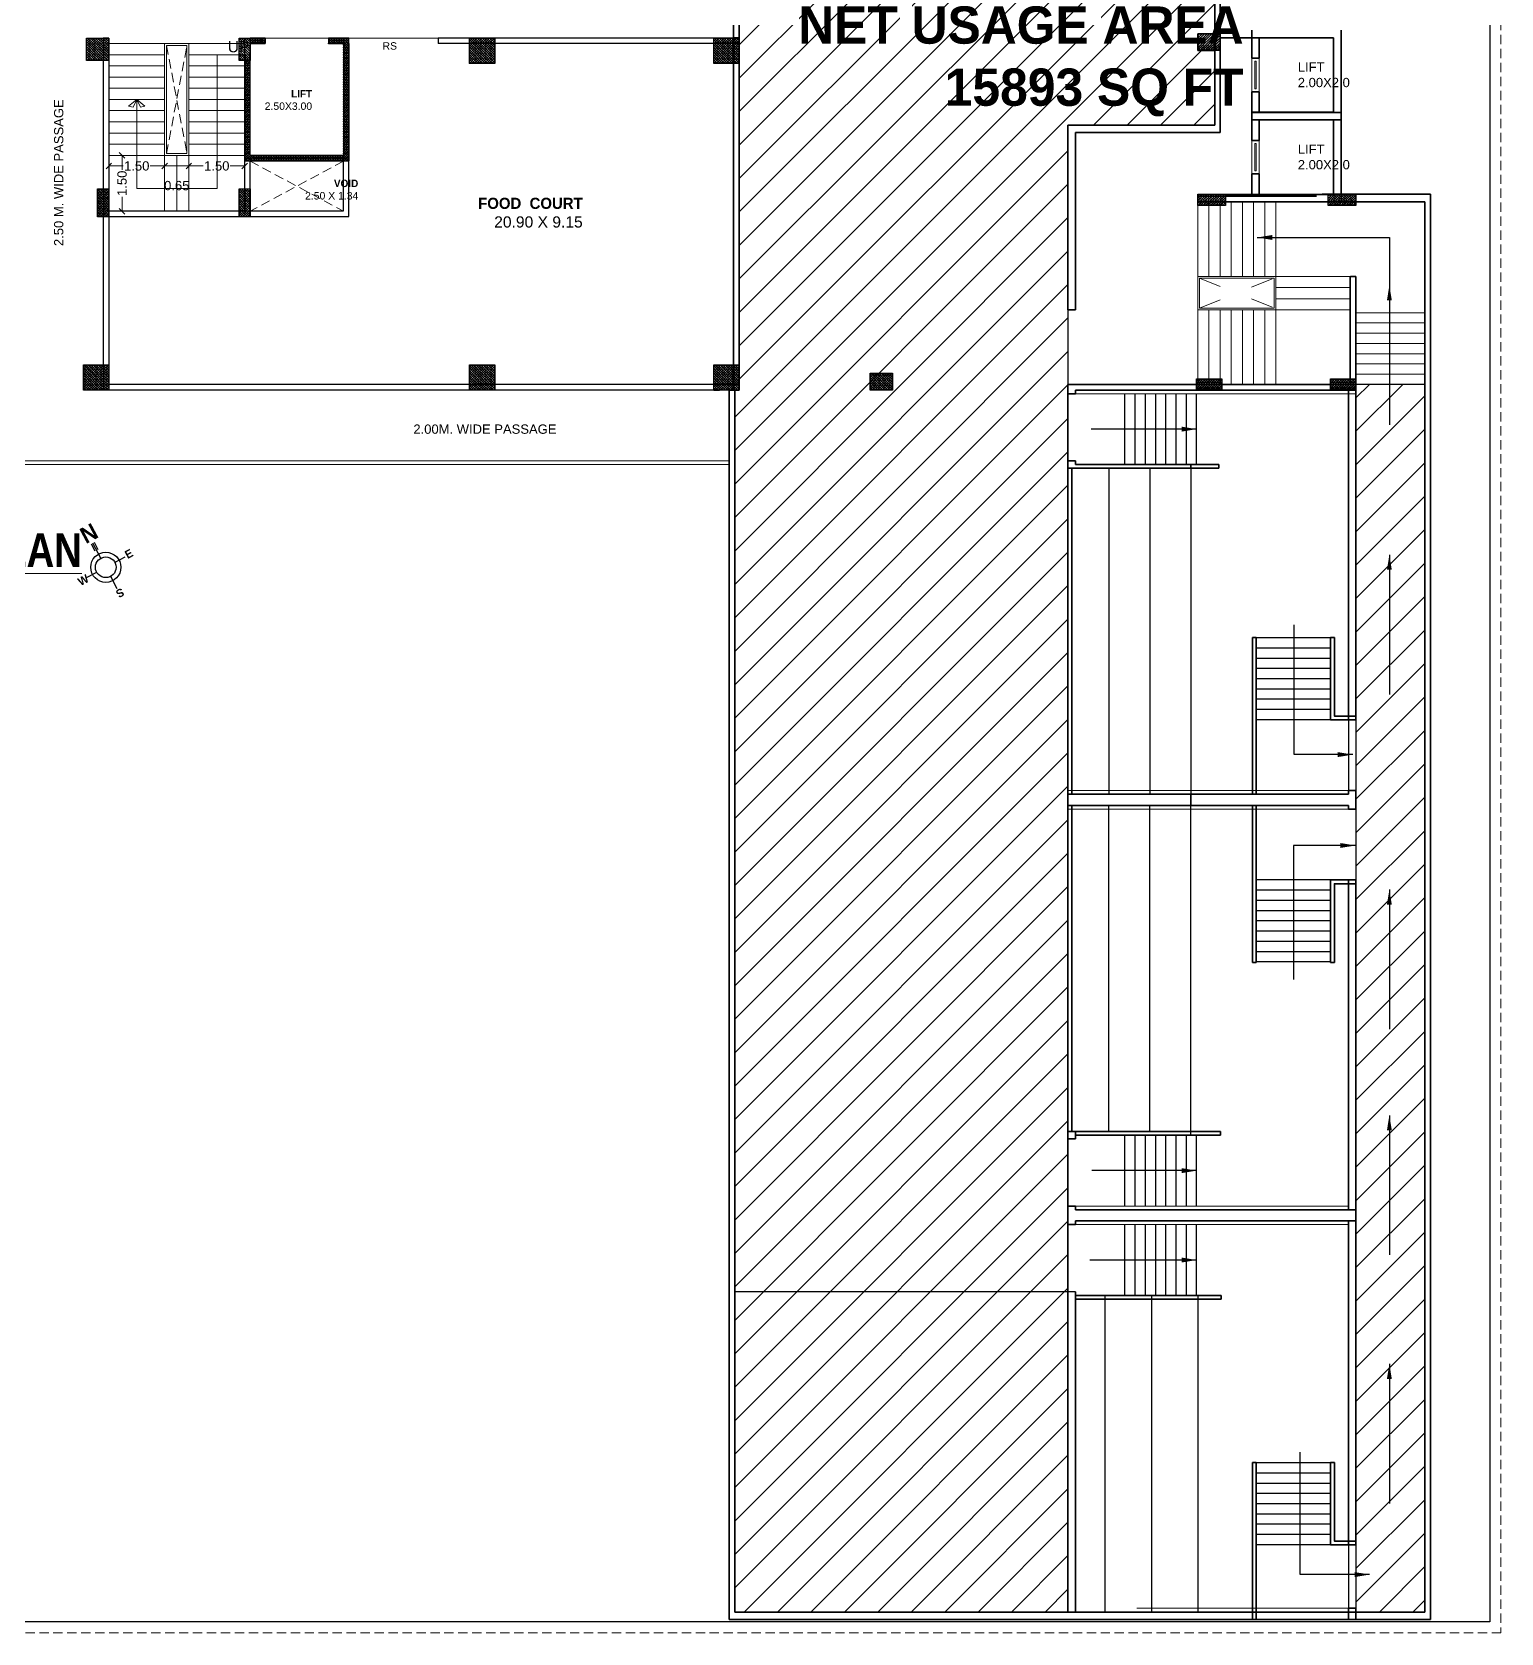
# Model space of a CAD drawing. Header units: feet. Extents: x 1354 to 2117, y 994 to 1430.
# Drawn here: x 1806.27 to 1845.72, y 994.16 to 1037.14 of the extents above; entities that cross this region are included whole.
import ezdxf
from ezdxf.enums import TextEntityAlignment as Align

# ---------------------------------------------------------------- set-up
doc = ezdxf.new("R2010")
doc.units = ezdxf.units.FT
for name, pattern in [('ACAD_ISO03W100', [30, 12, -18]), ('DASHED2', [0.375, 0.25, -0.125]), ('HIDDEN', [0.375, 0.25, -0.125])]:
    doc.linetypes.add(name, pattern=pattern)
for name, color, linetype, lineweight in [('COLUMN (DCPL)', 10, 'Continuous', 30), ('COLUMN HATCH (DCPL)', 42, 'Continuous', 5), ('DIAMENTION', 6, 'Continuous', 13), ('door', 42, 'Continuous', 9), ('Door_TMOS', 252, 'Continuous', 15), ('DUCT (DCPL)', 8, 'HIDDEN', 13), ('H', 253, 'Continuous', 5), ('LINE-1-KEY (DCPL)', 253, 'Continuous', 9), ('stair', 22, 'Continuous', 9), ('Staircase_TMOS', 129, 'Continuous', 20), ('tex', 7, 'Continuous', 15), ('Text Common_TMOS', 150, 'Continuous', 20), ('wall', 7, 'Continuous', 30), ('Wall_TMOS', 5, 'Continuous', 35), ('WIN', 230, 'Continuous', 9)]:
    doc.layers.add(name, color=color, linetype=linetype, lineweight=lineweight)
doc.layers.add('Layer2', color=240, linetype='Continuous')
doc.styles.add('Arial Narrow', font='arial.ttf')
doc.styles.get("Standard").update_dxf_attribs({"font": 'arial.ttf'})
doc.styles.add('STYLE1', font='arial.ttf')
doc.styles.add('TECHNICBOLD', font='teb_____.pfb', dxfattribs={"height": 0.03})
doc.dimstyles.new('2_Dim_Wrk_Medium_TMOS', dxfattribs={"dimtxt": 0.18, "dimasz": 0.15, "dimexe": 0.18, "dimexo": 0.0625, "dimgap": 0.09, "dimtad": 0, "dimdec": 3, "dimzin": 0, "dimdsep": 46, "dimtxsty": 'STYLE1', "dimblk": 'OPEN90', "dimcen": 0.09, "dimclrd": 256, "dimclre": 256, "dimclrt": 256, "dimazin": 2, "dimtfac": 1, "dimtdec": 3, "dimtofl": 0, "dimtmove": 0, "dimatfit": 3, "dimfxl": 0, "dimtolj": 1, "dimtzin": 0, "dimlwd": -1, "dimlwe": -1, "dimarcsym": 0})
doc.dimstyles.new('SITE', dxfattribs={"dimtxt": 0.25, "dimasz": 0.15, "dimexe": 0.07, "dimexo": 0.07, "dimgap": 0.05, "dimtad": 0, "dimzin": 0, "dimdsep": 46, "dimtxsty": 'Arial Narrow', "dimblk": 'OBLIQUE', "dimcen": 0.09, "dimclrd": 4, "dimclre": 3, "dimclrt": 6, "dimadec": 0, "dimazin": 0, "dimtfac": 1, "dimtofl": 0, "dimtmove": 2, "dimatfit": 3, "dimfxl": 0, "dimtolj": 1, "dimtzin": 0, "dimlwd": -1, "dimlwe": -1, "dimarcsym": 0})

# ---------------------------------------------------------------- blocks, each defined once
blk = doc.blocks.new('_Oblique')
at = {"layer": 'Layer2', "color": 0, "lineweight": -2}
blk.add_line((-0.5, -0.5), (0.5, 0.5), dxfattribs=at)
blk = doc.blocks.new('*D250')
at = {"layer": 'DEFPOINTS', "color": 0}
for p in [(1808.336, 1033.828), (1809.836, 1033.828), (1809.836, 1033.543)]:
    blk.add_point(p, dxfattribs=at)
at = {"layer": 'DIAMENTION', "color": 3}
for p, q in [((1808.336, 1033.723), (1808.336, 1033.473)), ((1809.836, 1033.723), (1809.836, 1033.473))]:
    blk.add_line(p, q, dxfattribs=at)
at = {"layer": 'DIAMENTION', "color": 4}
for p, q in [((1808.336, 1033.543), (1808.723, 1033.543)), ((1809.836, 1033.543), (1809.448, 1033.543))]:
    blk.add_line(p, q, dxfattribs=at)
at = {"layer": 'DIAMENTION', "color": 4, "xscale": 0.15, "yscale": 0.15, "zscale": 0.15, "rotation": 180}
blk.add_blockref('_Oblique', (1808.336, 1033.543), dxfattribs=at)
at = {"layer": 'DIAMENTION', "color": 4, "xscale": 0.15, "yscale": 0.15, "zscale": 0.15}
blk.add_blockref('_Oblique', (1809.836, 1033.543), dxfattribs=at)
at = {"layer": 'DIAMENTION', "color": 6, "insert": (1809.086, 1033.543), "char_height": 0.25, "attachment_point": 5, "style": 'Arial Narrow'}
blk.add_mtext('\\A1;1.50', dxfattribs=at)
blk = doc.blocks.new('*D251')
at = {"layer": 'DEFPOINTS', "color": 0}
for p in [(1809.836, 1033.935), (1810.486, 1033.828), (1810.486, 1033.543)]:
    blk.add_point(p, dxfattribs=at)
at = {"layer": 'DIAMENTION', "color": 3}
for p, q in [((1809.836, 1033.723), (1809.836, 1033.473)), ((1810.486, 1033.723), (1810.486, 1033.473))]:
    blk.add_line(p, q, dxfattribs=at)
at = {"layer": 'DIAMENTION', "color": 4}
blk.add_line((1809.836, 1033.543), (1810.486, 1033.543), dxfattribs=at)
at = {"layer": 'DIAMENTION', "color": 4, "xscale": 0.15, "yscale": 0.15, "zscale": 0.15, "rotation": 180}
blk.add_blockref('_Oblique', (1809.836, 1033.543), dxfattribs=at)
at = {"layer": 'DIAMENTION', "color": 4, "xscale": 0.15, "yscale": 0.15, "zscale": 0.15}
blk.add_blockref('_Oblique', (1810.486, 1033.543), dxfattribs=at)
at = {"layer": 'DIAMENTION', "color": 6, "insert": (1810.161, 1033.015), "char_height": 0.25, "attachment_point": 5, "style": 'Arial Narrow'}
blk.add_mtext('\\A1;0.65', dxfattribs=at)
blk = doc.blocks.new('*D252')
at = {"layer": 'DEFPOINTS', "color": 0}
for p in [(1810.486, 1033.828), (1811.986, 1033.828), (1811.986, 1033.543)]:
    blk.add_point(p, dxfattribs=at)
at = {"layer": 'DIAMENTION', "color": 3}
for p, q in [((1810.486, 1033.723), (1810.486, 1033.473)), ((1811.986, 1033.723), (1811.986, 1033.473))]:
    blk.add_line(p, q, dxfattribs=at)
at = {"layer": 'DIAMENTION', "color": 4}
for p, q in [((1810.486, 1033.543), (1810.873, 1033.543)), ((1811.986, 1033.543), (1811.598, 1033.543))]:
    blk.add_line(p, q, dxfattribs=at)
at = {"layer": 'DIAMENTION', "color": 4, "xscale": 0.15, "yscale": 0.15, "zscale": 0.15, "rotation": 180}
blk.add_blockref('_Oblique', (1810.486, 1033.543), dxfattribs=at)
at = {"layer": 'DIAMENTION', "color": 4, "xscale": 0.15, "yscale": 0.15, "zscale": 0.15}
blk.add_blockref('_Oblique', (1811.986, 1033.543), dxfattribs=at)
at = {"layer": 'DIAMENTION', "color": 6, "insert": (1811.236, 1033.543), "char_height": 0.25, "attachment_point": 5, "style": 'Arial Narrow'}
blk.add_mtext('\\A1;1.50', dxfattribs=at)
blk = doc.blocks.new('*D253')
at = {"layer": 'DEFPOINTS', "color": 0}
for p in [(1808.67, 1033.828), (1808.692, 1033.828), (1808.67, 1032.328)]:
    blk.add_point(p, dxfattribs=at)
at = {"layer": 'DIAMENTION', "color": 3}
for p, q in [((1808.692, 1033.828), (1808.762, 1033.828)), ((1808.692, 1032.328), (1808.762, 1032.328))]:
    blk.add_line(p, q, dxfattribs=at)
at = {"layer": 'DIAMENTION', "color": 4}
for p, q in [((1808.692, 1033.828), (1808.692, 1033.441)), ((1808.692, 1032.328), (1808.692, 1032.716))]:
    blk.add_line(p, q, dxfattribs=at)
at = {"layer": 'DIAMENTION', "color": 4, "xscale": 0.15, "yscale": 0.15, "zscale": 0.15}
for p, rotation in [((1808.692, 1033.828), 90), ((1808.692, 1032.328), 270)]:
    blk.add_blockref('_Oblique', p, dxfattribs=dict(at, rotation=rotation))
at = {"layer": 'DIAMENTION', "color": 6, "insert": (1808.692, 1033.078), "char_height": 0.25, "attachment_point": 5, "rotation": 90, "style": 'Arial Narrow'}
blk.add_mtext('\\A1;1.50', dxfattribs=at)
blk = doc.blocks.new('_Open90')
at = {"color": 0, "linetype": 'ByBlock', "lineweight": -2}
for p, q in [((0, 0), (-1, 0)), ((-0.5, 0.5), (0, 0)), ((0, 0), (-0.5, -0.5))]:
    blk.add_line(p, q, dxfattribs=at)

msp = doc.modelspace()

# ---------------------------------------------------------------- hatches: boundary and pattern name
h = msp.add_hatch()
h.set_pattern_fill('ANSI31', color=256, scale=0.2)
h.paths.add_polyline_path([(1825.2642, 1045.1848), (1837.8842, 1045.1848), (1837.8842, 1044.879), (1838.0342, 1044.879), (1838.0342, 1037.0936), (1837.5836, 1037.0936), (1837.5836, 1036.6433), (1838.0342, 1036.6433), (1838.0342, 1034.6409), (1834.093, 1034.6409), (1834.093, 994.7213), (1825.1432, 994.7213), (1825.1432, 1027.5275), (1825.2642, 1027.5275)])
h = msp.add_hatch()
h.set_pattern_fill('ANSI31', color=256, scale=0.2)
h.paths.add_polyline_path([(1841.8266, 994.7213), (1843.6766, 994.7213), (1843.6766, 1027.6781), (1841.8267, 1027.6781), (1841.8267, 994.7213)])
at = {"layer": 'COLUMN HATCH (DCPL)'}
h = msp.add_hatch(dxfattribs=at)
h.set_pattern_fill('SACNCR', color=256, scale=0.5, angle=90, style=0)
h.set_pattern_definition([(135, (7901.90748, 720.658877), (-0.03314563037, -0.03314563037), []), (135, (7901.90748, 720.692023), (-0.03314563037, -0.03314563037), [0, -0.046875])])
h.paths.add_polyline_path([(1807.7356, 1036.3775), (1807.7356, 1036.9775), (1808.3356, 1036.9775), (1808.3356, 1036.3775)], flags=0)
h = msp.add_hatch(dxfattribs=at)
h.set_pattern_fill('SACNCR', color=256, scale=0.5, angle=90, style=0)
h.set_pattern_definition([(135, (7902.05748, 720.658877), (-0.03314563037, -0.03314563037), []), (135, (7902.05748, 720.692023), (-0.03314563037, -0.03314563037), [0, -0.046875])])
h.paths.add_polyline_path([(1812.1356, 1036.3775), (1811.8356, 1036.3775), (1811.8356, 1036.9775), (1812.1356, 1036.9775)], flags=0)
h = msp.add_hatch(dxfattribs=at)
h.set_pattern_fill('SACNCR', color=256, scale=0.5, angle=90, style=0)
h.set_pattern_definition([(135, (-107.014676, 17588.094553), (-0.03314563037, -0.03314563037), []), (135, (-107.014676, 17588.1277), (-0.03314563037, -0.03314563037), [0, -0.046875])])
h.paths.add_polyline_path([(1814.7842, 1036.9775), (1814.2349, 1036.9775), (1814.2349, 1036.8275), (1814.6342, 1036.8275), (1814.6342, 1033.8275), (1812.1356, 1033.8275), (1812.1356, 1036.3775), (1811.9856, 1036.3775), (1811.9856, 1033.6775), (1814.7842, 1033.6775)])
h.paths.add_polyline_path([(1812.5349, 1036.9775), (1812.1356, 1036.9775), (1812.1356, 1036.8275), (1812.5349, 1036.8275)], flags=17)
h = msp.add_hatch(dxfattribs=at)
h.set_pattern_fill('SACNCR', color=256, scale=0.5, angle=90, style=0)
h.set_pattern_definition([(135, (7902.13178, 720.618877), (-0.03314563037, -0.03314563037), []), (135, (7902.13178, 720.652023), (-0.03314563037, -0.03314563037), [0, -0.046875])])
h.paths.add_polyline_path([(1818.0185, 1036.2975), (1818.0185, 1036.9775), (1818.6985, 1036.9775), (1818.6985, 1036.2975)], flags=0)
h = msp.add_hatch(dxfattribs=at)
h.set_pattern_fill('SACNCR', color=256, scale=0.5, angle=90, style=0)
h.set_pattern_definition([(135, (7902.397483, 720.618877), (-0.03314563037, -0.03314563037), []), (135, (7902.397483, 720.652023), (-0.03314563037, -0.03314563037), [0, -0.046875])])
h.paths.add_polyline_path([(1824.5842, 1036.2975), (1824.5842, 1036.9775), (1825.2642, 1036.9775), (1825.2642, 1036.2975)], flags=0)
h = msp.add_hatch(dxfattribs=at)
h.set_pattern_fill('SACNCR', color=256, scale=0.5, angle=360, style=0)
h.set_pattern_definition([(45, (1520.664514, 1849.600204), (-0.0331456304, 0.0331456304), []), (45, (1520.69766, 1849.600204), (-0.0331456304, 0.0331456304), [0, -0.046875])])
h.paths.add_polyline_path([(1837.5836, 1036.6433), (1837.5836, 1037.0936), (1838.1836, 1037.0936), (1838.1836, 1036.6433)])
h = msp.add_hatch(dxfattribs=at)
h.set_pattern_fill('SACNCR', color=256, scale=0.5, angle=180, style=0)
h.set_pattern_definition([(225, (2119.554293, 7126.42436), (0.03314563037, -0.03314563037), []), (225, (2119.521147, 7126.42436), (0.03314563037, -0.03314563037), [0, -0.046875])])
h.paths.add_polyline_path([(1808.3356, 1032.1775), (1808.0356, 1032.1775), (1808.0356, 1032.9275), (1808.3356, 1032.9275)], flags=0)
h = msp.add_hatch(dxfattribs=at)
h.set_pattern_fill('SACNCR', color=256, scale=0.5, angle=90, style=0)
h.set_pattern_definition([(135, (7902.05748, 721.183877), (-0.03314563037, -0.03314563037), []), (135, (7902.05748, 721.217023), (-0.03314563037, -0.03314563037), [0, -0.046875])])
h.paths.add_polyline_path([(1812.1356, 1032.1775), (1811.8356, 1032.1775), (1811.8356, 1032.9275), (1812.1356, 1032.9275)], flags=0)
h = msp.add_hatch(dxfattribs=at)
h.set_pattern_fill('SACNCR', color=256, scale=0.5, angle=180, style=0)
h.set_pattern_definition([(225, (2147.795615, 213.752385), (0.0331456304, -0.0331456304), []), (225, (2147.76247, 213.752385), (0.0331456304, -0.0331456304), [0, -0.046875])])
h.paths.add_polyline_path([(1838.3266, 1032.7843), (1838.3266, 1032.4847), (1837.5766, 1032.4847), (1837.5766, 1032.7843)])
h = msp.add_hatch(dxfattribs=at)
h.set_pattern_fill('SACNCR', color=256, scale=0.5, angle=180, style=0)
h.set_pattern_definition([(225, (2151.295615, 213.752385), (0.0331456304, -0.0331456304), []), (225, (2151.26247, 213.752385), (0.0331456304, -0.0331456304), [0, -0.046875])])
h.paths.add_polyline_path([(1841.8266, 1032.7843), (1841.8266, 1032.4847), (1841.0766, 1032.4847), (1841.0766, 1032.7843)])
h = msp.add_hatch(dxfattribs=at)
h.set_pattern_fill('SACNCR', color=256, scale=0.5, angle=90, style=0)
h.set_pattern_definition([(135, (7901.86748, 721.148877), (-0.03314563037, -0.03314563037), []), (135, (7901.86748, 721.182023), (-0.03314563037, -0.03314563037), [0, -0.046875])])
h.paths.add_polyline_path([(1807.6556, 1027.5275), (1807.6556, 1028.2075), (1808.3356, 1028.2075), (1808.3356, 1027.5275)], flags=0)
h = msp.add_hatch(dxfattribs=at)
h.set_pattern_fill('SACNCR', color=256, scale=0.5, angle=90, style=0)
h.set_pattern_definition([(135, (7902.13178, 721.148877), (-0.03314563037, -0.03314563037), []), (135, (7902.13178, 721.182023), (-0.03314563037, -0.03314563037), [0, -0.046875])])
h.paths.add_polyline_path([(1818.0185, 1027.5275), (1818.0185, 1028.2075), (1818.6985, 1028.2075), (1818.6985, 1027.5275)], flags=0)
h = msp.add_hatch(dxfattribs=at)
h.set_pattern_fill('SACNCR', color=256, scale=0.5, angle=90, style=0)
h.set_pattern_definition([(135, (7902.397483, 721.148877), (-0.03314563037, -0.03314563037), []), (135, (7902.397483, 721.182023), (-0.03314563037, -0.03314563037), [0, -0.046875])])
h.paths.add_polyline_path([(1824.5842, 1027.5275), (1824.5842, 1028.2075), (1825.2642, 1028.2075), (1825.2642, 1027.5275)], flags=0)
h = msp.add_hatch(dxfattribs=at)
h.set_pattern_fill('SACNCR', color=256, scale=0.5, angle=90, style=0)
h.set_pattern_definition([(135, (7912.817377, 696.126765), (-0.03314563037, -0.03314563037), []), (135, (7912.817377, 696.15991), (-0.03314563037, -0.03314563037), [0, -0.046875])])
h.paths.add_polyline_path([(1828.7841, 1027.5271), (1828.7841, 1027.978), (1829.3841, 1027.978), (1829.3841, 1027.5271)])
h = msp.add_hatch(dxfattribs=at)
h.set_pattern_fill('SACNCR', color=256, scale=0.5, angle=90, style=0)
h.set_pattern_definition([(135, (1015.358876, 728.26043), (-0.0331456304, -0.0331456304), []), (135, (1015.358876, 728.293574), (-0.0331456304, -0.0331456304), [0, -0.046875])])
h.paths.add_polyline_path([(1837.5431, 1027.5328), (1837.5431, 1027.8297), (1838.2231, 1027.8297), (1838.2231, 1027.5328)])
h = msp.add_hatch(dxfattribs=at)
h.set_pattern_fill('SACNCR', color=256, scale=0.5, angle=90, style=0)
h.set_pattern_definition([(135, (1018.962426, 728.26043), (-0.0331456304, -0.0331456304), []), (135, (1018.962426, 728.293574), (-0.0331456304, -0.0331456304), [0, -0.046875])])
h.paths.add_polyline_path([(1841.1467, 1027.5328), (1841.1467, 1027.8297), (1841.8267, 1027.8297), (1841.8267, 1027.5328)])

# ---------------------------------------------------------------- linework, layer by layer
at = {"color": 116}
for p, q in [((1835.623, 1025.5273), (1835.623, 1027.4281)), ((1835.898, 1025.5273), (1835.898, 1027.4281)), ((1836.173, 1025.5273), (1836.173, 1027.4281)), ((1836.448, 1025.5273), (1836.448, 1027.4281)), ((1836.723, 1025.5273), (1836.723, 1027.4281)), ((1836.998, 1025.5273), (1836.998, 1027.4281)), ((1837.273, 1025.5273), (1837.273, 1027.4281)), ((1837.548, 1025.5273), (1837.548, 1027.4281)), ((1837.393, 1025.5273), (1837.393, 1016.6743)), ((1835.193, 1025.4273), (1835.193, 1016.6743)), ((1836.293, 1025.4273), (1836.293, 1016.6743)), ((1841.1466, 1020.8743), (1839.1466, 1020.8743)), ((1841.1466, 1020.5993), (1839.1466, 1020.5993)), ((1841.1466, 1020.3243), (1839.1466, 1020.3243)), ((1841.1466, 1020.3243), (1839.1466, 1020.3243)), ((1841.1466, 1020.0493), (1839.1466, 1020.0493)), ((1841.1466, 1019.7743), (1839.1466, 1019.7743)), ((1841.1466, 1019.4993), (1839.1466, 1019.4993)), ((1841.1466, 1019.2243), (1839.1466, 1019.2243)), ((1841.1466, 1018.9493), (1839.1466, 1018.9493)), ((1841.1466, 1018.6743), (1839.1466, 1018.6743)), ((1835.193, 1007.6213), (1835.193, 1016.3743)), ((1836.293, 1007.6213), (1836.293, 1016.3743)), ((1837.393, 1007.5213), (1837.393, 1016.3743)), ((1841.1466, 1014.3743), (1839.1466, 1014.3743)), ((1841.1466, 1014.0993), (1839.1466, 1014.0993)), ((1841.1466, 1013.8243), (1839.1466, 1013.8243)), ((1841.1466, 1013.5493), (1839.1466, 1013.5493)), ((1841.1466, 1013.2743), (1839.1466, 1013.2743)), ((1841.1466, 1012.9993), (1839.1466, 1012.9993)), ((1841.1466, 1012.7243), (1839.1466, 1012.7243)), ((1841.1466, 1012.7243), (1839.1466, 1012.7243)), ((1841.1466, 1012.4493), (1839.1466, 1012.4493)), ((1841.1466, 1012.1743), (1839.1466, 1012.1743)), ((1835.623, 1005.6213), (1835.623, 1007.5221)), ((1835.898, 1005.6213), (1835.898, 1007.5221)), ((1836.173, 1005.6213), (1836.173, 1007.5221)), ((1836.448, 1005.6213), (1836.448, 1007.5221)), ((1836.723, 1005.6213), (1836.723, 1007.5221)), ((1836.998, 1005.6213), (1836.998, 1007.5221)), ((1837.273, 1005.6213), (1837.273, 1007.5221)), ((1837.548, 1005.6213), (1837.548, 1007.5221)), ((1834.293, 1005.5213), (1834.293, 1005.6213)), ((1835.623, 1003.2213), (1835.623, 1005.1221)), ((1835.898, 1003.2213), (1835.898, 1005.1221)), ((1836.173, 1003.2213), (1836.173, 1005.1221)), ((1836.448, 1003.2213), (1836.448, 1005.1221)), ((1836.723, 1003.2213), (1836.723, 1005.1221)), ((1836.998, 1003.2213), (1836.998, 1005.1221)), ((1837.273, 1003.2213), (1837.273, 1005.1221)), ((1837.548, 1003.2213), (1837.548, 1005.1221)), ((1835.0932, 994.7213), (1835.0932, 1003.2213)), ((1836.3432, 994.7213), (1836.3432, 1003.2213)), ((1837.5932, 994.7213), (1837.5932, 1003.2213)), ((1841.1466, 998.7262), (1839.1466, 998.7262)), ((1841.1466, 998.4512), (1839.1466, 998.4512)), ((1841.1466, 998.1762), (1839.1466, 998.1762)), ((1841.1466, 998.1762), (1839.1466, 998.1762)), ((1841.1466, 997.9012), (1839.1466, 997.9012)), ((1841.1466, 997.6262), (1839.1466, 997.6262)), ((1841.1466, 997.3512), (1839.1466, 997.3512)), ((1841.1466, 997.0762), (1839.1466, 997.0762)), ((1841.1466, 996.8012), (1839.1466, 996.8012)), ((1841.1466, 996.5262), (1839.1466, 996.5262))]:
    msp.add_line(p, q, dxfattribs=at)
for q in [(1825.1432, 1003.3213), (1834.293, 1003.2213)]:
    msp.add_line((1834.293, 1003.3213), q)
for points in [[(1825.2642, 1045.1848), (1837.8842, 1045.1848), (1837.8842, 1044.879), (1838.0342, 1044.879), (1838.0342, 1037.0936), (1837.5836, 1037.0936), (1837.5836, 1036.6433), (1838.0342, 1036.6433), (1838.0342, 1034.6409), (1834.093, 1034.6409), (1834.093, 994.7213), (1825.1432, 994.7213), (1825.1432, 1027.5275), (1825.2642, 1027.5275), (1825.2642, 1045.1848)], [(1825.2642, 1045.1848), (1837.8842, 1045.1848), (1837.8842, 1044.879), (1838.0342, 1044.879), (1838.0342, 1037.0936), (1837.5836, 1037.0936), (1837.5836, 1036.6433), (1838.0342, 1036.6433), (1838.0342, 1034.6409), (1834.093, 1034.6409), (1834.093, 994.7213), (1825.1432, 994.7213), (1825.1432, 1027.5275), (1825.2642, 1027.5275), (1825.2642, 1045.1848)], [(1841.8266, 994.7213), (1843.6766, 994.7213), (1843.6766, 1027.6781), (1841.8267, 1027.6781), (1841.8267, 994.7213)], [(1834.093, 1027.4281), (1834.293, 1027.4281), (1834.293, 1027.5281), (1841.6266, 1027.5281), (1841.6266, 1016.6743), (1834.193, 1016.6743), (1834.193, 1025.4273), (1838.1483, 1025.4273), (1838.148, 1025.5239), (1834.293, 1025.5273), (1834.293, 1025.6273), (1834.093, 1025.6273), (1834.093, 1027.4281)], [(1834.193, 1016.3743), (1841.6266, 1016.3743), (1841.6266, 1016.2743), (1841.8266, 1016.2743), (1841.8266, 1014.3743), (1841.6266, 1014.3743), (1841.6266, 1005.5213), (1834.293, 1005.5213), (1834.293, 1005.6213), (1834.093, 1005.6213), (1834.093, 1007.4213), (1834.293, 1007.4213), (1834.293, 1007.5213), (1838.1918, 1007.5213), (1838.1918, 1007.6213), (1834.193, 1007.6213), (1834.193, 1016.3743)], [(1834.093, 1005.1213), (1834.293, 1005.1213), (1834.293, 1005.2213), (1841.6266, 1005.2213), (1841.6266, 994.7213), (1834.293, 994.7213), (1834.293, 1003.3213), (1834.093, 1003.3213), (1834.093, 1005.1213)]]:
    msp.add_lwpolyline(points)
at = {"layer": 'COLUMN (DCPL)'}
for points in [[(1807.7356, 1036.3775), (1807.7356, 1036.9775), (1808.3356, 1036.9775), (1808.3356, 1036.3775)], [(1812.1356, 1036.3775), (1811.8356, 1036.3775), (1811.8356, 1036.9775), (1812.1356, 1036.9775)], [(1814.7842, 1036.9775), (1814.2349, 1036.9775), (1814.2349, 1036.8275), (1814.6342, 1036.8275), (1814.6342, 1033.8275), (1812.1356, 1033.8275), (1812.1356, 1036.3775), (1811.9856, 1036.3775), (1811.9856, 1033.6775), (1814.7842, 1033.6775)], [(1812.5349, 1036.9775), (1812.1356, 1036.9775), (1812.1356, 1036.8275), (1812.5349, 1036.8275)], [(1818.0185, 1036.2975), (1818.0185, 1036.9775), (1818.6985, 1036.9775), (1818.6985, 1036.2975)], [(1824.5842, 1036.2975), (1824.5842, 1036.9775), (1825.2642, 1036.9775), (1825.2642, 1036.2975)], [(1837.5836, 1036.6433), (1837.5836, 1037.0936), (1838.1836, 1037.0936), (1838.1836, 1036.6433)], [(1808.3356, 1032.1775), (1808.0356, 1032.1775), (1808.0356, 1032.9275), (1808.3356, 1032.9275)], [(1812.1356, 1032.1775), (1811.8356, 1032.1775), (1811.8356, 1032.9275), (1812.1356, 1032.9275)], [(1838.3266, 1032.7843), (1838.3266, 1032.4847), (1837.5766, 1032.4847), (1837.5766, 1032.7843)], [(1841.8266, 1032.7843), (1841.8266, 1032.4847), (1841.0766, 1032.4847), (1841.0766, 1032.7843)], [(1807.6556, 1027.5275), (1807.6556, 1028.2075), (1808.3356, 1028.2075), (1808.3356, 1027.5275)], [(1818.0185, 1027.5275), (1818.0185, 1028.2075), (1818.6985, 1028.2075), (1818.6985, 1027.5275)], [(1824.5842, 1027.5275), (1824.5842, 1028.2075), (1825.2642, 1028.2075), (1825.2642, 1027.5275)], [(1828.7841, 1027.5277), (1828.7841, 1027.978), (1829.3841, 1027.978), (1829.3841, 1027.5277)], [(1837.5431, 1027.5328), (1837.5431, 1027.8297), (1838.2231, 1027.8297), (1838.2231, 1027.5328)], [(1841.1467, 1027.5328), (1841.1467, 1027.8297), (1841.8267, 1027.8297), (1841.8267, 1027.5328)]]:
    msp.add_lwpolyline(points, close=True, dxfattribs=at)
at = {"layer": 'DIAMENTION', "linetype": 'DASHED2'}
for p, q in [((1809.8856, 1033.8781), (1810.4356, 1036.7781)), ((1809.8856, 1036.7781), (1810.4356, 1033.8781))]:
    msp.add_line(p, q, dxfattribs=at)
at = {"layer": 'door'}
for p, q in [((1834.093, 1029.6788), (1834.093, 1027.6781)), ((1834.093, 1027.4281), (1834.093, 1025.6273)), ((1841.8266, 1016.7743), (1841.8266, 1018.6743)), ((1841.8266, 1016.2743), (1841.8266, 1014.3743)), ((1834.093, 1007.4213), (1834.093, 1005.6213)), ((1834.093, 1005.1213), (1834.093, 1003.3213)), ((1841.8266, 994.8213), (1841.8266, 996.5262))]:
    msp.add_line(p, q, dxfattribs=at)
at = {"layer": 'Door_TMOS'}
for points in [[(1839.0272, 1035.5354), (1839.2272, 1035.5354), (1839.2272, 1036.4354), (1839.0272, 1036.4354)], [(1839.1072, 1035.6154), (1839.1472, 1035.6154), (1839.1472, 1036.3554), (1839.1072, 1036.3554)], [(1839.0272, 1033.3295), (1839.2272, 1033.3295), (1839.2272, 1034.2295), (1839.0272, 1034.2295)], [(1839.1072, 1033.4095), (1839.1472, 1033.4095), (1839.1472, 1034.1495), (1839.1072, 1034.1495)]]:
    msp.add_lwpolyline(points, close=True, dxfattribs=at)
at = {"layer": 'DUCT (DCPL)'}
for p, q in [((1812.1356, 1033.6733), (1814.6342, 1032.3281)), ((1814.6342, 1033.6733), (1812.1356, 1032.3281))]:
    msp.add_line(p, q, dxfattribs=at)
at = {"layer": 'H', "linetype": 'HIDDEN'}
msp.add_lwpolyline([(1764.2261, 1059.5595), (1845.7211, 1059.5595), (1845.7211, 994.1591), (1764.2261, 994.1591)], close=True, dxfattribs=at)
at = {"layer": 'LINE-1-KEY (DCPL)'}
for points in [[(1834.093, 1027.4281), (1834.293, 1027.4281)], [(1834.293, 1027.4281), (1841.8266, 1027.4281)], [(1841.6266, 1016.7743), (1834.093, 1016.7743)], [(1834.093, 1016.2743), (1841.6266, 1016.2743)], [(1841.6266, 1005.6213), (1834.293, 1005.6213)], [(1834.293, 1005.1213), (1841.6266, 1005.1213)], [(1841.8266, 994.8213), (1835.9432, 994.8213)]]:
    msp.add_lwpolyline(points, dxfattribs=at)
at = {"layer": 'stair'}
for p, q in [((1811.9856, 1036.8281), (1808.3356, 1036.8281)), ((1809.8356, 1036.8281), (1809.8356, 1032.3281)), ((1810.4856, 1036.8281), (1809.8356, 1036.8281)), ((1810.4356, 1036.7781), (1809.8856, 1036.7781)), ((1809.8856, 1036.7781), (1809.8856, 1033.8781)), ((1810.4356, 1033.8781), (1810.4356, 1036.7781)), ((1810.4856, 1032.3281), (1810.4856, 1036.8281)), ((1812.5349, 1036.9775), (1814.2349, 1036.9775)), ((1809.8356, 1036.5281), (1808.3356, 1036.5281)), ((1811.9856, 1036.5281), (1810.4856, 1036.5281)), ((1809.8356, 1036.2281), (1808.3356, 1036.2281)), ((1809.8356, 1035.9281), (1808.3356, 1035.9281)), ((1811.9856, 1036.2281), (1810.4856, 1036.2281)), ((1811.9856, 1035.9281), (1810.4856, 1035.9281)), ((1809.8356, 1035.6281), (1808.3356, 1035.6281)), ((1811.9856, 1035.6281), (1810.4856, 1035.6281)), ((1809.8356, 1035.3281), (1808.3356, 1035.3281)), ((1809.8356, 1035.0281), (1808.3356, 1035.0281)), ((1811.9856, 1035.3281), (1810.4856, 1035.3281)), ((1811.9856, 1035.0281), (1810.4856, 1035.0281)), ((1809.8356, 1034.7281), (1808.3356, 1034.7281)), ((1811.9856, 1034.7281), (1810.4856, 1034.7281)), ((1809.8356, 1034.4281), (1808.3356, 1034.4281)), ((1809.8356, 1034.1281), (1808.3356, 1034.1281)), ((1811.9856, 1034.4281), (1810.4856, 1034.4281)), ((1811.9856, 1034.1281), (1810.4856, 1034.1281)), ((1811.9856, 1033.8281), (1808.3356, 1033.8281)), ((1810.4356, 1033.8781), (1809.8856, 1033.8781)), ((1810.1606, 1033.8281), (1810.1606, 1032.3281)), ((1837.5766, 1032.5788), (1837.5766, 1030.5788)), ((1837.8766, 1032.5788), (1837.8766, 1030.5788)), ((1838.1766, 1032.5788), (1838.1766, 1030.5788)), ((1838.4766, 1032.5788), (1838.4766, 1030.5788)), ((1838.7766, 1032.5788), (1838.7766, 1030.5788)), ((1839.0766, 1032.5788), (1839.0766, 1030.5788)), ((1839.3766, 1032.5788), (1839.3766, 1030.5788)), ((1839.6766, 1032.5788), (1839.6766, 1030.5788)), ((1839.6766, 1030.5788), (1841.6766, 1030.5788)), ((1839.6766, 1030.2788), (1841.6766, 1030.2788)), ((1839.6766, 1029.9788), (1841.6766, 1029.9788)), ((1837.5766, 1029.6788), (1837.5766, 1027.6781)), ((1837.8766, 1029.6788), (1837.8766, 1027.6781)), ((1838.1766, 1029.6788), (1838.1766, 1027.6781)), ((1838.4766, 1029.6788), (1838.4766, 1027.6781)), ((1838.7766, 1029.6788), (1838.7766, 1027.6781)), ((1839.0766, 1029.6788), (1839.0766, 1027.6781)), ((1839.3766, 1029.6788), (1839.3766, 1027.6781)), ((1839.6766, 1029.6788), (1839.6766, 1027.6781)), ((1839.6766, 1029.6788), (1841.6766, 1029.6788))]:
    msp.add_line(p, q, dxfattribs=at)
for points in [[(1809.0856, 1035.3281), (1809.0856, 1032.9369), (1811.245, 1032.9369), (1811.245, 1036.5281)], [(1809.0856, 1035.3281), (1808.8684, 1035.1493), (1808.9861, 1035.1231), (1809.0856, 1035.3281)], [(1809.0856, 1035.3281), (1809.3029, 1035.1493), (1809.1852, 1035.1231), (1809.0856, 1035.3281)]]:
    msp.add_lwpolyline(points, dxfattribs=at)
at = {"layer": 'Staircase_TMOS'}
for p, q in [((1837.5766, 1030.5788), (1839.6766, 1030.5788)), ((1837.5766, 1029.6788), (1837.5766, 1030.5788)), ((1837.6266, 1030.5288), (1839.6266, 1030.5288)), ((1837.6266, 1029.7288), (1837.6266, 1030.5288)), ((1839.6266, 1030.5288), (1839.6266, 1029.7288)), ((1839.6766, 1030.5788), (1839.6766, 1029.6788)), ((1837.5766, 1029.6788), (1839.6766, 1029.6788)), ((1837.6266, 1029.7288), (1839.6266, 1029.7288)), ((1841.8266, 1029.6031), (1843.6766, 1029.6031)), ((1841.8266, 1029.3281), (1843.6766, 1029.3281)), ((1841.8266, 1029.0531), (1843.6766, 1029.0531)), ((1841.8266, 1028.7781), (1843.6766, 1028.7781)), ((1841.8266, 1028.5031), (1843.6766, 1028.5031)), ((1841.8266, 1028.2281), (1843.6766, 1028.2281)), ((1841.8266, 1027.9531), (1843.6766, 1027.9531)), ((1841.8266, 1027.6781), (1843.6766, 1027.6781))]:
    msp.add_line(p, q, dxfattribs=at)
at = {"layer": 'Staircase_TMOS', "linetype": 'ACAD_ISO03W100', "ltscale": 0.05}
for p, q in [((1837.6266, 1029.7288), (1839.6266, 1030.5288)), ((1837.6266, 1030.5288), (1839.6266, 1029.7288))]:
    msp.add_line(p, q, dxfattribs=at)
at = {"layer": 'wall'}
for p, q in [((1808.3356, 1036.9781), (1808.1856, 1036.9781)), ((1808.1856, 1036.9781), (1808.1856, 1027.5281)), ((1808.3356, 1036.9781), (1808.3356, 1032.3281)), ((1811.9856, 1032.3281), (1811.9856, 1036.9781)), ((1812.5349, 1036.9775), (1812.1356, 1036.9775)), ((1812.1356, 1032.3281), (1812.1356, 1036.8281)), ((1812.4349, 1036.8275), (1812.1356, 1036.8275)), ((1812.5349, 1036.8275), (1812.1356, 1036.8275)), ((1812.4349, 1036.8275), (1812.4349, 1036.9775)), ((1812.5349, 1036.9775), (1812.5349, 1036.8275)), ((1814.6342, 1036.9781), (1814.6342, 1033.6775)), ((1814.7842, 1036.8281), (1814.7842, 1033.6775)), ((1825.2642, 1036.9781), (1817.1842, 1036.9781)), ((1817.1842, 1036.9781), (1817.1842, 1036.8281)), ((1825.2642, 1036.8281), (1817.1842, 1036.8281)), ((1825.2642, 1036.9781), (1824.5842, 1036.9781)), ((1839.0246, 1034.6664), (1839.0245, 1034.4364)), ((1814.6342, 1033.8275), (1812.1356, 1033.8275)), ((1814.6342, 1033.6775), (1812.1356, 1033.6775)), ((1838.3266, 1032.5801), (1841.4272, 1032.5795)), ((1811.9856, 1032.1781), (1808.1856, 1032.1781)), ((1811.9856, 1032.3281), (1808.3356, 1032.3281)), ((1808.3356, 1032.1781), (1808.3356, 1027.6781)), ((1825.2642, 1027.6781), (1808.3356, 1027.6781)), ((1825.2642, 1027.5281), (1808.3356, 1027.5281)), ((1807.9739, 1023.2005), (1807.8704, 1023.3934)), ((1808.1237, 1023.0138), (1807.9089, 1023.414)), ((1808.0509, 1023.2418), (1807.9474, 1023.4347)), ((1808.7684, 1023.045), (1808.4993, 1022.9006)), ((1807.7413, 1022.4938), (1808.0105, 1022.6382)), ((1808.5638, 1022.1937), (1808.386, 1022.525))]:
    msp.add_line(p, q, dxfattribs=at)
msp.add_lwpolyline([(1764.5261, 1059.2595), (1845.4211, 1059.2595), (1845.4211, 994.4591), (1764.5261, 994.4591)], close=True, dxfattribs=at)
for points in [[(1812.1356, 1032.1851), (1814.7842, 1032.1851), (1814.7842, 1033.6775)], [(1812.1356, 1032.3351), (1814.6342, 1032.3351), (1814.6342, 1033.6775)]]:
    msp.add_lwpolyline(points, dxfattribs=at)
for radius in [0.4048, 0.2774]:
    msp.add_circle((1808.2549, 1022.7694), radius, dxfattribs=at)
at = {"layer": 'Wall_TMOS'}
for p, q in [((1838.0342, 1034.6409), (1838.0342, 1054.5498)), ((1838.1842, 1034.4409), (1838.1842, 1054.6998)), ((1839.0272, 1037.1854), (1839.0272, 1036.9854)), ((1841.4272, 1034.7854), (1841.4272, 1037.1854)), ((1824.5842, 1036.9781), (1824.7342, 1036.9781)), ((1825.1142, 1036.9781), (1825.1142, 1027.5281)), ((1825.2642, 1036.9781), (1825.2642, 1027.5281)), ((1838.1836, 1036.9854), (1841.2272, 1036.9854)), ((1839.0272, 1036.9854), (1839.0272, 1036.4354)), ((1839.2272, 1036.9854), (1839.2272, 1036.4354)), ((1841.2272, 1036.9854), (1841.2272, 1034.9854)), ((1839.2272, 1036.4354), (1839.0272, 1036.4354)), ((1839.2272, 1036.4354), (1839.0272, 1036.4354)), ((1841.4272, 1036.2814), (1841.4272, 1036.1814)), ((1839.2272, 1035.5354), (1839.0272, 1035.5354)), ((1839.0272, 1035.5354), (1839.0272, 1034.9854)), ((1839.2272, 1035.5354), (1839.0272, 1035.5354)), ((1839.2272, 1035.5354), (1839.2272, 1034.9854)), ((1841.2272, 1034.9854), (1839.0272, 1034.9854)), ((1839.0272, 1034.9854), (1839.0272, 1034.7854)), ((1839.2272, 1034.9795), (1839.0272, 1034.9795)), ((1839.0272, 1034.9795), (1839.0272, 1034.7795)), ((1841.4272, 1034.9795), (1839.2272, 1034.9795)), ((1841.4272, 1032.5795), (1841.4272, 1034.9795)), ((1834.093, 1034.6409), (1834.093, 1029.6788)), ((1838.0342, 1034.6409), (1834.093, 1034.6409)), ((1839.0272, 1034.7854), (1839.0272, 1034.9354)), ((1839.0272, 1034.7854), (1841.4272, 1034.7854)), ((1839.0272, 1034.7795), (1841.2272, 1034.7795)), ((1839.0272, 1034.7795), (1839.0272, 1034.2295)), ((1839.2272, 1034.7795), (1839.2272, 1034.2295)), ((1841.2272, 1034.7795), (1841.2272, 1032.7795)), ((1834.293, 1034.4409), (1834.293, 1029.6788)), ((1838.1842, 1034.4409), (1834.293, 1034.4409)), ((1839.2272, 1034.2295), (1839.0272, 1034.2295)), ((1839.2272, 1034.2295), (1839.0272, 1034.2295)), ((1841.4272, 1034.0755), (1841.4272, 1033.9755)), ((1839.0272, 1033.3295), (1839.0272, 1032.7795)), ((1839.2272, 1033.3295), (1839.0272, 1033.3295)), ((1839.2272, 1033.3295), (1839.0272, 1033.3295)), ((1839.2272, 1033.3295), (1839.2272, 1032.7795)), ((1837.5766, 1032.7288), (1840.7648, 1032.7288)), ((1837.5766, 1032.5788), (1837.5766, 1032.7288)), ((1837.5766, 1032.5788), (1843.6766, 1032.5788)), ((1841.2272, 1032.7795), (1838.3266, 1032.7801)), ((1838.3266, 1032.7801), (1838.3266, 1032.5801)), ((1838.3266, 1032.5801), (1838.3266, 1032.7301)), ((1838.3266, 1032.5801), (1841.4272, 1032.5795)), ((1840.9148, 1032.7843), (1841.0766, 1032.7843)), ((1841.0766, 1032.7843), (1843.8266, 1032.7843)), ((1843.6766, 994.7213), (1843.6766, 1032.5788)), ((1843.8266, 994.5213), (1843.8266, 1032.7843)), ((1841.6743, 1030.5788), (1841.6743, 1027.6781)), ((1841.6766, 1030.5788), (1841.8266, 1030.5788)), ((1841.8266, 1030.5788), (1841.8266, 1027.1099)), ((1834.293, 1029.6788), (1834.093, 1029.6788)), ((1834.093, 1027.6781), (1841.8266, 1027.6781)), ((1834.093, 1027.4281), (1834.093, 1027.6781)), ((1824.5842, 1027.5281), (1824.7342, 1027.5281)), ((1824.9932, 994.5213), (1824.9932, 1027.5275)), ((1824.9932, 1027.5275), (1825.1432, 1027.5275)), ((1825.1432, 994.7213), (1825.1432, 1027.5275)), ((1825.1432, 994.7213), (1825.1432, 1027.5275)), ((1834.093, 1027.5273), (1834.093, 1027.4281)), ((1834.093, 1027.4281), (1834.293, 1027.4281)), ((1834.293, 1027.5281), (1841.8266, 1027.5281)), ((1834.293, 1027.4281), (1834.293, 1027.5281)), ((1841.6266, 1018.6743), (1841.6266, 1027.5281)), ((1841.8266, 1018.6743), (1841.8266, 1027.5281)), ((1841.8266, 1018.6743), (1841.8266, 1027.5281)), ((1843.6766, 994.7213), (1843.6766, 1027.5281)), ((1824.9932, 994.5213), (1824.9932, 1025.528)), ((1834.093, 1025.6273), (1834.093, 1025.4273)), ((1834.293, 1025.6273), (1834.093, 1025.6273)), ((1834.093, 1025.4273), (1834.093, 1025.6273)), ((1834.293, 1025.5273), (1834.293, 1025.6273)), ((1838.148, 1025.5273), (1834.293, 1025.5273)), ((1837.393, 1025.4273), (1837.393, 1025.5273)), ((1838.1483, 1025.4273), (1838.148, 1025.5273)), ((1838.1483, 1025.4273), (1834.093, 1025.4273)), ((1834.093, 1025.4273), (1834.093, 1016.6743)), ((1834.193, 1025.4273), (1834.193, 1016.6743)), ((1841.8266, 1023.0463), (1841.8266, 1022.4773)), ((1839.0466, 1016.6743), (1839.0466, 1020.8869)), ((1839.1466, 1020.8869), (1839.0466, 1020.8869)), ((1839.1466, 1016.6743), (1839.1466, 1020.8869)), ((1841.2466, 1020.8869), (1841.1466, 1020.8869)), ((1841.2466, 1019.1773), (1841.2466, 1020.8869)), ((1841.6266, 1016.6743), (1834.093, 1016.6743)), ((1834.093, 1016.6743), (1834.093, 1016.3743)), ((1837.393, 1016.3743), (1837.393, 1016.6743)), ((1841.6266, 1016.6743), (1841.6266, 1016.7743)), ((1841.6266, 1016.7743), (1841.8266, 1016.7743)), ((1841.8266, 1016.2743), (1841.8266, 1016.7743)), ((1841.8266, 1016.6743), (1841.8266, 1016.7743)), ((1841.6266, 1016.3743), (1834.093, 1016.3743)), ((1834.093, 1016.3743), (1834.093, 1007.6213)), ((1834.193, 1016.3743), (1834.193, 1007.6213)), ((1839.0466, 1016.3743), (1839.0466, 1012.1617)), ((1839.1466, 1016.3743), (1839.1466, 1012.1617)), ((1841.6266, 1016.2743), (1841.6266, 1016.3743)), ((1841.8266, 1016.2743), (1841.6266, 1016.2743)), ((1841.8266, 1016.2743), (1841.8266, 1016.3743)), ((1841.6266, 1005.5213), (1841.6266, 1014.3743)), ((1841.8266, 996.5262), (1841.8266, 1014.3743)), ((1841.8266, 1005.5213), (1841.8266, 1014.3743)), ((1841.2466, 1013.8713), (1841.2466, 1012.1617)), ((1839.1466, 1012.1617), (1839.0466, 1012.1617)), ((1841.2466, 1012.1617), (1841.1466, 1012.1617)), ((1838.1918, 1007.6213), (1834.093, 1007.6213)), ((1834.093, 1007.6213), (1834.093, 1007.4213)), ((1834.293, 1007.4213), (1834.293, 1007.6213)), ((1834.293, 1007.6213), (1834.293, 1007.4213)), ((1838.1918, 1007.5213), (1834.293, 1007.5213)), ((1838.1918, 1007.6213), (1838.1918, 1007.5213)), ((1834.293, 1007.4213), (1834.093, 1007.4213)), ((1834.093, 1005.6213), (1834.093, 1005.1213)), ((1834.293, 1005.5213), (1834.293, 1005.6213)), ((1834.293, 1005.6213), (1834.293, 1005.5213)), ((1841.8266, 1005.5213), (1834.293, 1005.5213)), ((1834.293, 1005.1213), (1834.093, 1005.1213)), ((1841.8266, 1005.2213), (1834.293, 1005.2213)), ((1834.293, 1005.2213), (1834.293, 1005.1213)), ((1834.293, 1005.2213), (1834.293, 1005.1213)), ((1841.6266, 996.5262), (1841.6266, 1005.2213)), ((1841.8266, 996.5262), (1841.8266, 1005.2213)), ((1834.093, 994.7213), (1834.093, 1003.3213)), ((1838.2025, 1003.2213), (1834.293, 1003.2213)), ((1834.293, 994.7213), (1834.293, 1003.2213)), ((1838.2028, 1003.1213), (1838.2025, 1003.2213)), ((1838.2028, 1003.1213), (1834.293, 1003.1213)), ((1839.0466, 994.5262), (1839.0466, 998.7387)), ((1839.1466, 998.7387), (1839.0466, 998.7387)), ((1839.1466, 994.5262), (1839.1466, 998.7387)), ((1841.2466, 998.7387), (1841.1466, 998.7387)), ((1841.2466, 997.0292), (1841.2466, 998.7387)), ((1843.6766, 994.7213), (1825.1432, 994.7213)), ((1843.6766, 994.7213), (1825.1432, 994.7213)), ((1841.6266, 994.5213), (1841.6266, 994.8213)), ((1841.6266, 994.8213), (1841.8266, 994.8213)), ((1841.8266, 994.5213), (1841.8266, 994.8213)), ((1841.8266, 994.5213), (1841.8266, 994.8213)), ((1843.8266, 994.5213), (1824.9932, 994.5213)), ((1843.8266, 994.5213), (1824.9932, 994.5213))]:
    msp.add_line(p, q, dxfattribs=at)
for points in [[(1825.1142, 1036.9824), (1825.1142, 1038.614), (1825.2642, 1038.614), (1825.2642, 1036.9824), (1825.1142, 1036.9824)], [(1841.8266, 1018.6743), (1841.1466, 1018.6743), (1841.1466, 1020.8869)], [(1841.8266, 1018.7743), (1841.2466, 1018.7743), (1841.2466, 1020.8869)], [(1841.8266, 1014.3743), (1841.1466, 1014.3743), (1841.1466, 1012.1617)], [(1841.8266, 1014.2743), (1841.2466, 1014.2743), (1841.2466, 1012.1617)], [(1834.293, 1005.6213), (1834.093, 1005.6213)], [(1841.8266, 1005.5213), (1834.293, 1005.5213)], [(1841.8266, 996.5262), (1841.1466, 996.5262), (1841.1466, 998.7387)], [(1841.8266, 996.6262), (1841.2466, 996.6262), (1841.2466, 998.7387)]]:
    msp.add_lwpolyline(points, dxfattribs=at)
at = {"layer": 'WIN'}
for p, q in [((1814.7842, 1036.9775), (1817.1842, 1036.9775)), ((1788.4356, 1025.6281), (1824.9932, 1025.6281)), ((1788.4356, 1025.5281), (1824.9931, 1025.5281))]:
    msp.add_line(p, q, dxfattribs=at)

# ---------------------------------------------------------------- texts
at = {"style": 'TECHNICBOLD'}
for s, height, rotation, p in [('N', 0.4368, 28.22088, (1807.9053, 1023.488)), ('E', 0.2184, 28.22088, (1808.9265, 1023.0354)), ('W', 0.2184, 28.22088, (1807.7012, 1022.3292)), ('S', 0.2184, 208.22088, (1808.5877, 1022.1761))]:
    msp.add_text(s, height=height, rotation=rotation, dxfattribs=at).set_placement(p, align=Align.CENTER)
at = {"layer": 'tex'}
for s, insert, char_height, width, attachment_point in [('{\\fCentury Gothic|b1|i0|c0|p34;NET USAGE AREA }\\P{\\fCentury Gothic|b1|i0|c0|p34;15893 SQ FT }', (1838.81, 1034.8733), 1, 14.957569, 9), ('UP', (1812.1125, 1036.5896), 0.3, 1.603754, 9), ('RS', (1816.0749, 1036.6626), 0.2, 0.27083, 9), ('{\\fCentury Gothic|b1|i0|c0|p34;\\W8.24504; }{\\fCentury Gothic|b1|i0|c0|p34;LIFT}\\P{\\fArial|b0|i0|c0|p34;\\W3.13351; }2.50X3.00', (1813.796, 1035.5822), 0.2, 0.749532, 3), ('{\\fCentury Gothic|b1|i0|c0|p34;VOID}\\P2.50 X 1.34', (1815.0357, 1032.64), 0.2, 3.15905, 9), ('{\\fCentury Gothic|b1|i0|c0|p34;FOOD  COURT}\\P{\\fArial|b0|i0|c0|p34;\\W0.33951; }20.90 X 9.15', (1821.0617, 1031.8858), 0.3, 3.048086, 9), ('2.00M. WIDE PASSAGE', (1820.3571, 1026.3496), 0.25, 6.383345, 9)]:
    msp.add_mtext(s, dxfattribs=dict(at, insert=insert, char_height=char_height, width=width, attachment_point=attachment_point))
at = {"layer": 'tex', "insert": (1807.1191, 1035.3318), "char_height": 0.25, "width": 6.165468, "attachment_point": 9, "rotation": 90}
msp.add_mtext('2.50 M. WIDE PASSAGE', dxfattribs=at)
at = {"layer": 'tex', "ltscale": 0.05, "insert": (1793.2859, 1023.6785), "char_height": 0.9, "width": 16.592959, "attachment_point": 1}
msp.add_mtext('{\\fSwis721 Cn BT|b1|i0|c0|p34;\\W5.11445;  }{\\fSwis721 Cn BT|b1|i0|c0|p34;\\LSECOND FLOOR PLAN}', dxfattribs=at)
at = {"layer": 'Text Common_TMOS', "char_height": 0.25, "attachment_point": 1, "style": 'Arial Narrow'}
for insert in [(1840.2646, 1036.3252), (1840.2646, 1034.1193)]:
    msp.add_mtext('LIFT\\P2.00X2.0', dxfattribs=dict(at, insert=insert))

# ---------------------------------------------------------------- dimensions: what is measured, and where the dimension line sits
at = {"layer": 'DIAMENTION'}
for base, p1, p2, picture, middle in [((1809.8356, 1033.5434), (1808.3356, 1033.8281), (1809.8356, 1033.8281), '*D250', (1809.0856, 1033.5434)), ((1810.4856, 1033.5434), (1809.8356, 1033.9353), (1810.4856, 1033.8281), '*D251', (1810.1606, 1033.0154)), ((1811.9856, 1033.5434), (1810.4856, 1033.8281), (1811.9856, 1033.8281), '*D252', (1811.2356, 1033.5434))]:
    dim = msp.add_linear_dim(base=base, p1=p1, p2=p2, dimstyle='SITE', override={"dimfxl": 0.18}, dxfattribs=at)
    dim.commit()
    dim.dimension.update_dxf_attribs({"geometry": picture, "text_midpoint": middle})
dim = msp.add_linear_dim(base=(1808.6918, 1033.8281), p1=(1808.6704, 1032.3281), p2=(1808.6704, 1033.8281), angle=90, dimstyle='SITE', override={"dimfxl": 0.18}, dxfattribs=at)
dim.commit()
dim.dimension.update_dxf_attribs({"geometry": '*D253', "text_midpoint": (1808.6918, 1033.0781)})

# ---------------------------------------------------------------- leaders
at = {"layer": 'Layer2'}
for points in [[(1839.1779, 1031.6234), (1842.7237, 1031.6234), (1842.7237, 1029.646)], [(1842.7237, 1030.3336), (1842.7237, 1026.5897)], [(1837.548, 1026.4777), (1834.7141, 1026.4777)], [(1842.7237, 1023.1017), (1842.7237, 1019.3578)], [(1841.7391, 1017.7403), (1840.1684, 1017.7403), (1840.1684, 1021.2202)], [(1841.8089, 1015.3003), (1840.1449, 1015.3003), (1840.1449, 1011.7028)], [(1842.7237, 1014.1146), (1842.7237, 1010.3707)], [(1842.7237, 1008.052), (1842.7237, 1004.3082)], [(1837.548, 1006.5717), (1834.7343, 1006.5717)], [(1837.548, 1004.1717), (1834.6839, 1004.1717)], [(1842.7237, 1001.3819), (1842.7237, 997.638)], [(1842.1943, 995.7275), (1840.3278, 995.7275), (1840.3278, 999.0089)]]:
    msp.add_leader(points, dimstyle='2_Dim_Wrk_Medium_TMOS', override={"dimasz": 0.4, "dimfxl": 0.125}, dxfattribs=at)

doc.saveas('drawing.dxf')
